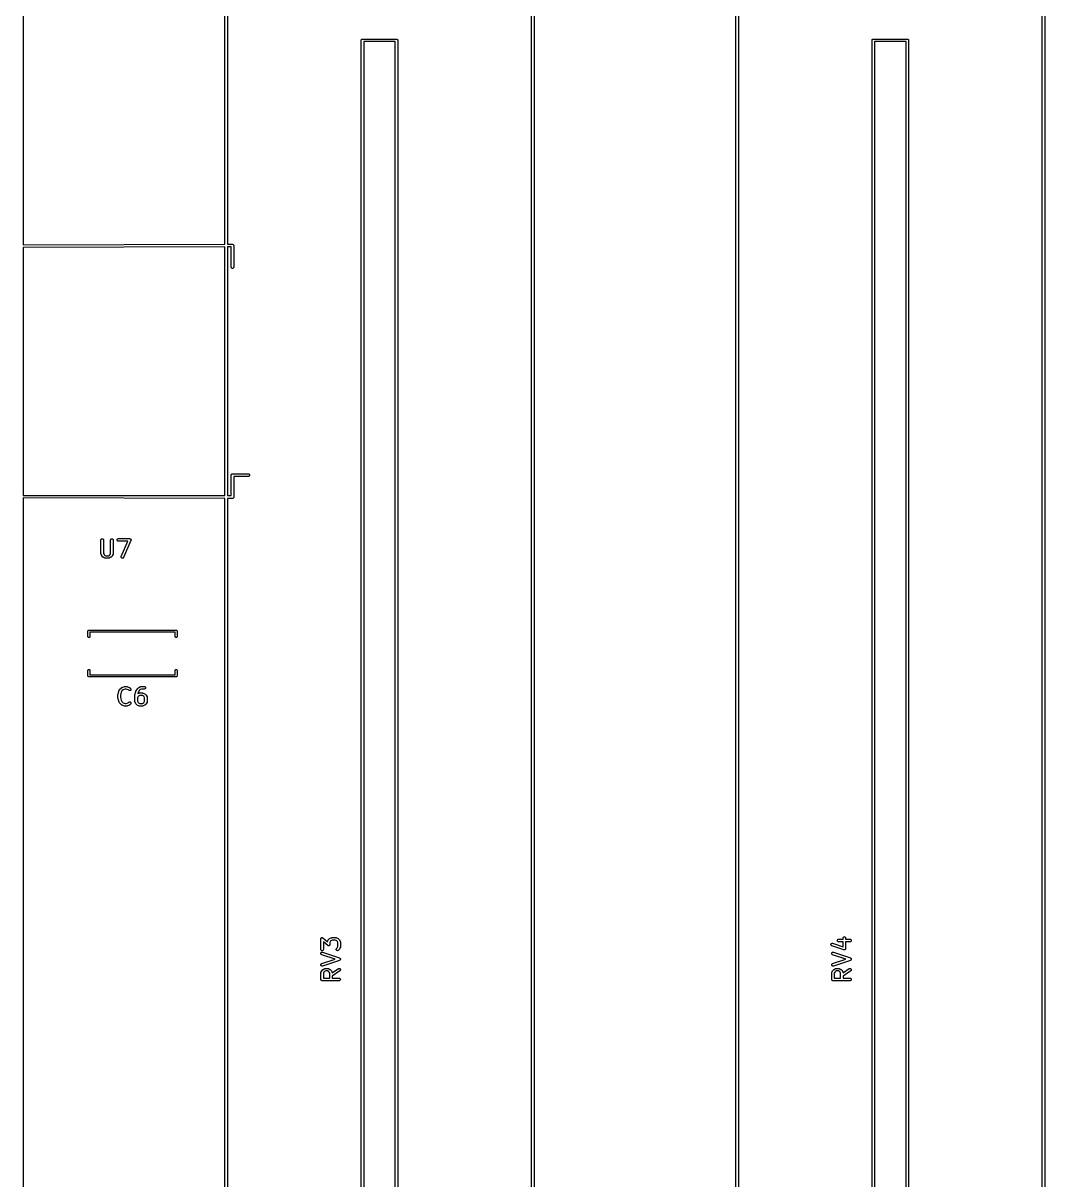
# Model space of a CAD drawing. Extents: x 86 to 333, y -237 to -29.
# Drawn here: x 144.1 to 204.1, y -169.4 to -101.5 of the extents above; entities that cross this region are included whole.
import ezdxf

# ---------------------------------------------------------------- set-up
doc = ezdxf.new("R2010")
doc.units = 0
doc.header["$MEASUREMENT"] = 0
doc.layers.add('BLACK', color=7, linetype='CONTINUOUS')

msp = doc.modelspace()

# ---------------------------------------------------------------- linework, layer by layer
at = {"layer": 'Black'}
for p, q in [((144.075, -82.5), (144.075, -114.509)), ((155.925, -114.466), (155.925, -82.5)), ((156.075, -82.575), (156.075, -114.466)), ((173.925, -156.5), (173.925, -82.575)), ((174.075, -82.5), (174.075, -156.5)), ((185.925, -229), (185.925, -82.5)), ((186.075, -82.575), (186.075, -228.925)), ((203.925, -156.5), (203.925, -82.575)), ((204.075, -82.5), (204.075, -156.5)), ((163.925, -102.5), (163.926, -102.494)), ((163.925, -212.5), (163.925, -102.5)), ((163.926, -102.487), (163.928, -102.481)), ((163.926, -102.494), (163.926, -102.487)), ((163.928, -102.481), (163.93, -102.474)), ((163.93, -102.474), (163.933, -102.469)), ((163.933, -102.469), (163.935, -102.462)), ((163.935, -102.462), (163.939, -102.457)), ((163.939, -102.457), (163.943, -102.452)), ((163.943, -102.452), (163.948, -102.448)), ((163.948, -102.448), (163.952, -102.443)), ((163.952, -102.443), (163.957, -102.439)), ((163.957, -102.439), (163.963, -102.435)), ((163.963, -102.435), (163.969, -102.433)), ((163.969, -102.433), (163.974, -102.43)), ((163.974, -102.43), (163.981, -102.428)), ((163.981, -102.428), (163.987, -102.426)), ((163.987, -102.426), (163.994, -102.426)), ((163.994, -102.426), (164, -102.425)), ((164, -102.425), (166, -102.425)), ((166, -102.425), (166.006, -102.426)), ((166.006, -102.426), (166.013, -102.426)), ((166.013, -102.426), (166.019, -102.428)), ((166.019, -102.428), (166.026, -102.43)), ((166.026, -102.43), (166.031, -102.433)), ((166.031, -102.433), (166.037, -102.435)), ((166.037, -102.435), (166.043, -102.439)), ((166.043, -102.439), (166.048, -102.443)), ((166.048, -102.443), (166.052, -102.448)), ((166.052, -102.448), (166.057, -102.452)), ((166.057, -102.452), (166.061, -102.457)), ((166.061, -102.457), (166.065, -102.462)), ((166.065, -102.462), (166.067, -102.469)), ((166.067, -102.469), (166.07, -102.474)), ((166.07, -102.474), (166.072, -102.481)), ((166.072, -102.481), (166.074, -102.487)), ((166.074, -102.487), (166.074, -102.494)), ((166.074, -102.494), (166.075, -102.5)), ((166.075, -102.5), (166.075, -212.5)), ((193.925, -102.5), (193.926, -102.494)), ((193.925, -212.5), (193.925, -102.5)), ((193.926, -102.487), (193.928, -102.481)), ((193.926, -102.494), (193.926, -102.487)), ((193.928, -102.481), (193.93, -102.474)), ((193.93, -102.474), (193.933, -102.469)), ((193.933, -102.469), (193.935, -102.462)), ((193.935, -102.462), (193.939, -102.457)), ((193.939, -102.457), (193.943, -102.452)), ((193.943, -102.452), (193.948, -102.448)), ((193.948, -102.448), (193.952, -102.443)), ((193.952, -102.443), (193.957, -102.439)), ((193.957, -102.439), (193.962, -102.435)), ((193.962, -102.435), (193.969, -102.433)), ((193.969, -102.433), (193.974, -102.43)), ((193.974, -102.43), (193.981, -102.428)), ((193.981, -102.428), (193.987, -102.426)), ((193.987, -102.426), (193.994, -102.426)), ((193.994, -102.426), (194, -102.425)), ((194, -102.425), (196, -102.425)), ((196, -102.425), (196.006, -102.426)), ((196.006, -102.426), (196.013, -102.426)), ((196.013, -102.426), (196.019, -102.428)), ((196.019, -102.428), (196.026, -102.43)), ((196.026, -102.43), (196.031, -102.433)), ((196.031, -102.433), (196.037, -102.435)), ((196.037, -102.435), (196.043, -102.439)), ((196.043, -102.439), (196.048, -102.443)), ((196.048, -102.443), (196.052, -102.448)), ((196.052, -102.448), (196.057, -102.452)), ((196.057, -102.452), (196.061, -102.457)), ((196.061, -102.457), (196.065, -102.462)), ((196.065, -102.462), (196.067, -102.469)), ((196.067, -102.469), (196.07, -102.474)), ((196.07, -102.474), (196.072, -102.481)), ((196.072, -102.481), (196.074, -102.487)), ((196.074, -102.487), (196.074, -102.494)), ((196.074, -102.494), (196.075, -102.5)), ((196.075, -102.5), (196.075, -212.5)), ((165.925, -102.575), (164.075, -102.575)), ((164.075, -102.575), (164.075, -212.425)), ((165.925, -212.425), (165.925, -102.575)), ((195.925, -102.575), (194.075, -102.575)), ((194.075, -102.575), (194.075, -212.425)), ((195.925, -212.425), (195.925, -102.575)), ((144.075, -114.509), (155.925, -114.466)), ((155.925, -114.616), (144.075, -114.659)), ((144.075, -114.659), (144.075, -129.216)), ((155.925, -129.225), (155.925, -114.616)), ((156.075, -114.466), (156.34, -114.465)), ((156.29, -114.615), (156.075, -114.616)), ((156.075, -114.616), (156.075, -129.225)), ((156.29, -115.815), (156.29, -114.615)), ((156.34, -114.465), (156.365, -114.469)), ((156.365, -114.469), (156.368, -114.471)), ((156.368, -114.471), (156.378, -114.471)), ((156.378, -114.471), (156.403, -114.48)), ((156.403, -114.48), (156.422, -114.497)), ((156.422, -114.497), (156.435, -114.519)), ((156.435, -114.519), (156.44, -114.545)), ((156.44, -114.545), (156.44, -115.815)), ((156.295, -115.841), (156.29, -115.815)), ((156.308, -115.863), (156.295, -115.841)), ((156.327, -115.88), (156.308, -115.863)), ((156.352, -115.889), (156.327, -115.88)), ((156.378, -115.889), (156.352, -115.889)), ((156.403, -115.88), (156.378, -115.889)), ((156.422, -115.863), (156.403, -115.88)), ((156.435, -115.841), (156.422, -115.863)), ((156.44, -115.815), (156.435, -115.841)), ((156.29, -128.025), (156.291, -128.019)), ((156.29, -129.225), (156.29, -128.025)), ((156.291, -128.012), (156.293, -128.006)), ((156.291, -128.019), (156.291, -128.012)), ((156.293, -128.006), (156.295, -127.999)), ((156.295, -127.999), (156.298, -127.994)), ((156.298, -127.994), (156.3, -127.987)), ((156.3, -127.987), (156.304, -127.982)), ((156.304, -127.982), (156.308, -127.977)), ((156.308, -127.977), (156.313, -127.973)), ((156.313, -127.973), (156.317, -127.968)), ((156.317, -127.968), (156.322, -127.964)), ((156.322, -127.964), (156.327, -127.96)), ((156.327, -127.96), (156.334, -127.958)), ((156.334, -127.958), (156.339, -127.955)), ((156.339, -127.955), (156.346, -127.953)), ((156.346, -127.953), (156.352, -127.951)), ((156.352, -127.951), (156.359, -127.951)), ((156.359, -127.951), (156.365, -127.95)), ((156.365, -127.95), (157.3, -127.95)), ((157.3, -128.1), (156.44, -128.1)), ((156.44, -128.1), (156.44, -129.295)), ((157.3, -127.95), (157.326, -127.955)), ((157.326, -128.095), (157.3, -128.1)), ((157.326, -127.955), (157.348, -127.968)), ((157.348, -128.082), (157.326, -128.095)), ((157.348, -127.968), (157.365, -127.987)), ((157.365, -128.062), (157.348, -128.082)), ((157.365, -127.987), (157.374, -128.012)), ((157.374, -128.038), (157.365, -128.062)), ((157.374, -128.012), (157.374, -128.038)), ((144.075, -129.216), (155.925, -129.225)), ((155.925, -129.394), (144.075, -129.369)), ((144.075, -129.369), (144.075, -156.5)), ((155.925, -229), (155.925, -129.394)), ((156.075, -129.225), (156.29, -129.225)), ((156.37, -129.395), (156.075, -129.394)), ((156.075, -129.394), (156.075, -228.925)), ((156.396, -129.391), (156.37, -129.395)), ((156.418, -129.378), (156.396, -129.391)), ((156.435, -129.358), (156.418, -129.378)), ((156.444, -129.333), (156.435, -129.358)), ((156.44, -129.295), (156.44, -129.296)), ((156.44, -129.296), (156.444, -129.307)), ((156.444, -129.307), (156.444, -129.333)), ((148.681, -131.767), (148.705, -131.759)), ((148.705, -131.759), (148.731, -131.759)), ((148.731, -131.759), (148.756, -131.767)), ((149.252, -131.767), (149.276, -131.759)), ((149.276, -131.759), (149.303, -131.759)), ((149.303, -131.759), (149.327, -131.767)), ((149.645, -131.762), (149.67, -131.757)), ((149.67, -131.757), (150.337, -131.757)), ((150.337, -131.757), (150.346, -131.759)), ((150.346, -131.759), (150.354, -131.759)), ((150.354, -131.759), (150.358, -131.761)), ((150.358, -131.761), (150.363, -131.762)), ((148.643, -131.832), (148.648, -131.807)), ((148.643, -132.642), (148.643, -131.832)), ((148.648, -131.807), (148.661, -131.784)), ((148.661, -131.784), (148.681, -131.767)), ((148.756, -131.767), (148.776, -131.784)), ((148.776, -131.784), (148.789, -131.807)), ((148.789, -131.807), (148.793, -131.832)), ((148.793, -131.832), (148.793, -132.624)), ((149.215, -131.832), (149.219, -131.807)), ((149.215, -132.624), (149.215, -131.832)), ((149.219, -131.807), (149.232, -131.784)), ((149.232, -131.784), (149.252, -131.767)), ((149.327, -131.767), (149.347, -131.784)), ((149.347, -131.784), (149.36, -131.807)), ((149.36, -131.807), (149.365, -131.832)), ((149.365, -131.832), (149.365, -132.642)), ((149.597, -131.819), (149.606, -131.795)), ((149.597, -131.845), (149.597, -131.819)), ((149.606, -131.87), (149.597, -131.845)), ((149.606, -131.795), (149.622, -131.775)), ((149.622, -131.89), (149.606, -131.87)), ((149.622, -131.775), (149.645, -131.762)), ((149.645, -131.903), (149.622, -131.89)), ((149.67, -131.907), (149.645, -131.903)), ((150.223, -131.907), (149.67, -131.907)), ((149.84, -132.803), (150.223, -131.907)), ((150.406, -131.862), (149.978, -132.862)), ((150.363, -131.762), (150.37, -131.766)), ((150.37, -131.766), (150.378, -131.77)), ((150.378, -131.77), (150.381, -131.773)), ((150.381, -131.773), (150.385, -131.775)), ((150.385, -131.775), (150.391, -131.782)), ((150.391, -131.782), (150.397, -131.787)), ((150.397, -131.787), (150.399, -131.791)), ((150.399, -131.791), (150.402, -131.795)), ((150.402, -131.795), (150.405, -131.803)), ((150.405, -131.803), (150.409, -131.811)), ((150.408, -131.854), (150.406, -131.862)), ((150.411, -131.845), (150.408, -131.854)), ((150.409, -131.811), (150.409, -131.815)), ((150.409, -131.815), (150.411, -131.819)), ((150.411, -131.819), (150.411, -131.828)), ((150.411, -131.828), (150.412, -131.837)), ((150.412, -131.837), (150.411, -131.841)), ((150.411, -131.841), (150.411, -131.845)), ((148.644, -132.646), (148.643, -132.642)), ((148.644, -132.65), (148.644, -132.646)), ((148.646, -132.659), (148.644, -132.65)), ((148.648, -132.668), (148.646, -132.659)), ((148.65, -132.671), (148.648, -132.668)), ((148.651, -132.675), (148.65, -132.671)), ((148.699, -132.771), (148.651, -132.675)), ((148.706, -132.78), (148.699, -132.771)), ((148.713, -132.79), (148.706, -132.78)), ((148.76, -132.838), (148.713, -132.79)), ((148.77, -132.845), (148.76, -132.838)), ((148.78, -132.852), (148.77, -132.845)), ((148.875, -132.899), (148.78, -132.852)), ((148.793, -132.624), (148.827, -132.693)), ((148.827, -132.693), (148.858, -132.723)), ((148.858, -132.723), (148.926, -132.757)), ((148.879, -132.901), (148.875, -132.899)), ((148.883, -132.903), (148.879, -132.901)), ((148.892, -132.904), (148.883, -132.903)), ((148.9, -132.907), (148.892, -132.904)), ((148.904, -132.907), (148.9, -132.907)), ((148.909, -132.907), (148.904, -132.907)), ((149.099, -132.907), (148.909, -132.907)), ((148.926, -132.757), (149.081, -132.757)), ((149.081, -132.757), (149.15, -132.723)), ((149.103, -132.907), (149.099, -132.907)), ((149.108, -132.907), (149.103, -132.907)), ((149.116, -132.904), (149.108, -132.907)), ((149.125, -132.903), (149.116, -132.904)), ((149.128, -132.901), (149.125, -132.903)), ((149.133, -132.899), (149.128, -132.901)), ((149.228, -132.852), (149.133, -132.899)), ((149.15, -132.723), (149.18, -132.693)), ((149.18, -132.693), (149.215, -132.624)), ((149.237, -132.845), (149.228, -132.852)), ((149.247, -132.838), (149.237, -132.845)), ((149.295, -132.79), (149.247, -132.838)), ((149.302, -132.78), (149.295, -132.79)), ((149.309, -132.771), (149.302, -132.78)), ((149.357, -132.675), (149.309, -132.771)), ((149.358, -132.671), (149.357, -132.675)), ((149.36, -132.668), (149.358, -132.671)), ((149.362, -132.659), (149.36, -132.668)), ((149.364, -132.65), (149.362, -132.659)), ((149.365, -132.642), (149.364, -132.646)), ((149.364, -132.646), (149.364, -132.65)), ((149.834, -132.828), (149.84, -132.803)), ((149.837, -132.854), (149.834, -132.828)), ((149.849, -132.877), (149.837, -132.854)), ((149.868, -132.895), (149.849, -132.877)), ((149.891, -132.905), (149.868, -132.895)), ((149.917, -132.907), (149.891, -132.905)), ((149.942, -132.899), (149.917, -132.907)), ((149.963, -132.884), (149.942, -132.899)), ((149.978, -132.862), (149.963, -132.884)), ((147.88, -137.19), (147.881, -137.185)), ((147.88, -137.504), (147.88, -137.19)), ((147.881, -137.18), (147.883, -137.175)), ((147.881, -137.185), (147.881, -137.18)), ((147.883, -137.175), (147.884, -137.169)), ((147.884, -137.169), (147.886, -137.165)), ((147.886, -137.165), (147.888, -137.16)), ((147.888, -137.16), (147.891, -137.156)), ((147.891, -137.156), (147.894, -137.151)), ((147.894, -137.151), (147.898, -137.148)), ((147.898, -137.148), (147.901, -137.144)), ((147.901, -137.144), (147.906, -137.141)), ((147.906, -137.141), (147.91, -137.138)), ((147.91, -137.138), (147.915, -137.136)), ((147.915, -137.136), (147.919, -137.134)), ((147.919, -137.134), (147.925, -137.133)), ((147.925, -137.133), (147.93, -137.131)), ((147.93, -137.131), (147.935, -137.131)), ((147.935, -137.131), (147.94, -137.13)), ((147.94, -137.13), (153.06, -137.13)), ((153.06, -137.13), (153.065, -137.131)), ((153.065, -137.131), (153.07, -137.131)), ((153.07, -137.131), (153.075, -137.133)), ((153.075, -137.133), (153.081, -137.134)), ((153.081, -137.134), (153.085, -137.136)), ((153.085, -137.136), (153.09, -137.138)), ((153.09, -137.138), (153.094, -137.141)), ((153.094, -137.141), (153.099, -137.144)), ((153.099, -137.144), (153.102, -137.148)), ((153.102, -137.148), (153.106, -137.151)), ((153.106, -137.151), (153.109, -137.156)), ((153.109, -137.156), (153.112, -137.16)), ((153.112, -137.16), (153.114, -137.165)), ((153.114, -137.165), (153.116, -137.169)), ((153.116, -137.169), (153.117, -137.175)), ((153.117, -137.175), (153.119, -137.18)), ((153.119, -137.18), (153.119, -137.185)), ((153.119, -137.185), (153.12, -137.19)), ((153.12, -137.19), (153.12, -137.504)), ((147.884, -137.525), (147.88, -137.504)), ((147.894, -137.543), (147.884, -137.525)), ((147.91, -137.556), (147.894, -137.543)), ((147.93, -137.563), (147.91, -137.556)), ((147.95, -137.563), (147.93, -137.563)), ((147.97, -137.556), (147.95, -137.563)), ((147.986, -137.543), (147.97, -137.556)), ((147.996, -137.525), (147.986, -137.543)), ((148, -137.504), (147.996, -137.525)), ((153, -137.25), (148, -137.25)), ((148, -137.25), (148, -137.504)), ((153, -137.504), (153, -137.25)), ((153.004, -137.525), (153, -137.504)), ((153.014, -137.543), (153.004, -137.525)), ((153.03, -137.556), (153.014, -137.543)), ((153.05, -137.563), (153.03, -137.556)), ((153.07, -137.563), (153.05, -137.563)), ((153.09, -137.556), (153.07, -137.563)), ((153.106, -137.543), (153.09, -137.556)), ((153.116, -137.525), (153.106, -137.543)), ((153.12, -137.504), (153.116, -137.525)), ((147.88, -139.496), (147.884, -139.475)), ((147.88, -139.81), (147.88, -139.496)), ((147.881, -139.815), (147.88, -139.81)), ((147.881, -139.82), (147.881, -139.815)), ((147.883, -139.825), (147.881, -139.82)), ((147.884, -139.831), (147.883, -139.825)), ((147.884, -139.475), (147.894, -139.457)), ((147.886, -139.835), (147.884, -139.831)), ((147.888, -139.84), (147.886, -139.835)), ((147.891, -139.844), (147.888, -139.84)), ((147.894, -139.849), (147.891, -139.844)), ((147.894, -139.457), (147.91, -139.444)), ((147.898, -139.852), (147.894, -139.849)), ((147.901, -139.856), (147.898, -139.852)), ((147.906, -139.859), (147.901, -139.856)), ((147.91, -139.862), (147.906, -139.859)), ((147.91, -139.444), (147.93, -139.437)), ((147.915, -139.864), (147.91, -139.862)), ((147.919, -139.866), (147.915, -139.864)), ((147.925, -139.867), (147.919, -139.866)), ((147.93, -139.869), (147.925, -139.867)), ((147.93, -139.437), (147.95, -139.437)), ((147.935, -139.869), (147.93, -139.869)), ((147.94, -139.87), (147.935, -139.869)), ((153.06, -139.87), (147.94, -139.87)), ((147.95, -139.437), (147.97, -139.444)), ((147.97, -139.444), (147.986, -139.457)), ((147.986, -139.457), (147.996, -139.475)), ((147.996, -139.475), (148, -139.496)), ((148, -139.496), (148, -139.75)), ((148, -139.75), (153, -139.75)), ((153, -139.496), (153.004, -139.475)), ((153, -139.75), (153, -139.496)), ((153.004, -139.475), (153.014, -139.457)), ((153.014, -139.457), (153.03, -139.444)), ((153.03, -139.444), (153.05, -139.437)), ((153.05, -139.437), (153.07, -139.437)), ((153.065, -139.869), (153.06, -139.87)), ((153.07, -139.869), (153.065, -139.869)), ((153.07, -139.437), (153.09, -139.444)), ((153.075, -139.867), (153.07, -139.869)), ((153.081, -139.866), (153.075, -139.867)), ((153.085, -139.864), (153.081, -139.866)), ((153.09, -139.862), (153.085, -139.864)), ((153.09, -139.444), (153.106, -139.457)), ((153.094, -139.859), (153.09, -139.862)), ((153.099, -139.856), (153.094, -139.859)), ((153.102, -139.852), (153.099, -139.856)), ((153.106, -139.849), (153.102, -139.852)), ((153.106, -139.457), (153.116, -139.475)), ((153.109, -139.844), (153.106, -139.849)), ((153.112, -139.84), (153.109, -139.844)), ((153.114, -139.835), (153.112, -139.84)), ((153.116, -139.831), (153.114, -139.835)), ((153.116, -139.475), (153.12, -139.496)), ((153.117, -139.825), (153.116, -139.831)), ((153.119, -139.82), (153.117, -139.825)), ((153.12, -139.81), (153.119, -139.815)), ((153.119, -139.815), (153.119, -139.82)), ((153.12, -139.496), (153.12, -139.81)), ((149.756, -140.602), (149.852, -140.507)), ((149.852, -140.507), (149.855, -140.504)), ((149.855, -140.504), (149.858, -140.501)), ((149.858, -140.501), (149.866, -140.497)), ((149.866, -140.497), (149.873, -140.492)), ((149.873, -140.492), (149.877, -140.491)), ((149.877, -140.491), (149.881, -140.489)), ((149.881, -140.489), (150.024, -140.441)), ((150.06, -140.587), (149.945, -140.626)), ((150.024, -140.441), (150.036, -140.439)), ((150.036, -140.439), (150.048, -140.437)), ((150.048, -140.437), (150.143, -140.437)), ((150.131, -140.587), (150.06, -140.587)), ((150.245, -140.626), (150.131, -140.587)), ((150.143, -140.437), (150.155, -140.439)), ((150.155, -140.439), (150.167, -140.441)), ((150.167, -140.441), (150.309, -140.489)), ((150.309, -140.489), (150.313, -140.491)), ((150.313, -140.491), (150.317, -140.492)), ((150.317, -140.492), (150.325, -140.497)), ((150.325, -140.497), (150.332, -140.501)), ((150.332, -140.501), (150.335, -140.504)), ((150.335, -140.504), (150.339, -140.507)), ((150.339, -140.507), (150.386, -140.555)), ((150.386, -140.555), (150.401, -140.576)), ((150.401, -140.576), (150.408, -140.601)), ((150.7, -140.709), (150.795, -140.566)), ((150.795, -140.566), (150.8, -140.561)), ((150.8, -140.561), (150.804, -140.555)), ((150.804, -140.555), (150.852, -140.507)), ((150.852, -140.507), (150.862, -140.5)), ((150.862, -140.5), (150.871, -140.493)), ((150.871, -140.493), (150.966, -140.445)), ((151.018, -140.587), (150.949, -140.622)), ((150.966, -140.445), (150.971, -140.444)), ((150.971, -140.444), (150.974, -140.442)), ((150.974, -140.442), (150.983, -140.44)), ((150.983, -140.44), (150.991, -140.438)), ((150.991, -140.438), (150.996, -140.438)), ((150.996, -140.438), (151, -140.437)), ((151, -140.437), (151.19, -140.437)), ((151.19, -140.587), (151.018, -140.587)), ((151.19, -140.437), (151.216, -140.442)), ((151.216, -140.583), (151.19, -140.587)), ((151.216, -140.442), (151.239, -140.455)), ((151.239, -140.57), (151.216, -140.583)), ((151.239, -140.455), (151.255, -140.475)), ((151.255, -140.55), (151.239, -140.57)), ((151.255, -140.475), (151.264, -140.499)), ((151.264, -140.525), (151.255, -140.55)), ((151.264, -140.499), (151.264, -140.525)), ((149.639, -140.941), (149.641, -140.932)), ((149.639, -141.084), (149.639, -140.941)), ((149.641, -141.093), (149.639, -141.084)), ((149.641, -140.932), (149.642, -140.923)), ((149.642, -141.102), (149.641, -141.093)), ((149.642, -140.923), (149.689, -140.732)), ((149.689, -141.292), (149.642, -141.102)), ((149.689, -140.732), (149.692, -140.725)), ((149.692, -140.725), (149.695, -140.717)), ((149.695, -140.717), (149.742, -140.622)), ((149.742, -140.622), (149.75, -140.612)), ((149.75, -140.612), (149.756, -140.602)), ((149.833, -140.777), (149.789, -140.95)), ((149.789, -140.95), (149.789, -141.075)), ((149.789, -141.075), (149.833, -141.248)), ((149.871, -140.7), (149.833, -140.777)), ((149.833, -141.248), (149.871, -141.325)), ((149.945, -140.626), (149.871, -140.7)), ((150.28, -140.661), (150.245, -140.626)), ((150.302, -140.676), (150.28, -140.661)), ((150.327, -140.682), (150.302, -140.676)), ((150.353, -140.68), (150.327, -140.682)), ((150.376, -140.669), (150.353, -140.68)), ((150.395, -140.651), (150.376, -140.669)), ((150.406, -140.627), (150.395, -140.651)), ((150.408, -140.601), (150.406, -140.627)), ((150.639, -140.941), (150.641, -140.932)), ((150.639, -141.322), (150.639, -140.941)), ((150.641, -140.932), (150.642, -140.923)), ((150.642, -140.923), (150.689, -140.732)), ((150.689, -140.732), (150.694, -140.721)), ((150.694, -140.721), (150.7, -140.709)), ((150.824, -141.033), (150.789, -141.102)), ((150.789, -141.102), (150.789, -141.304)), ((150.832, -140.781), (150.813, -140.855)), ((150.813, -140.855), (150.871, -140.826)), ((150.854, -141.003), (150.824, -141.033)), ((150.915, -140.655), (150.832, -140.781)), ((150.922, -140.968), (150.854, -141.003)), ((150.871, -140.826), (150.875, -140.825)), ((150.875, -140.825), (150.879, -140.823)), ((150.879, -140.823), (150.888, -140.821)), ((150.888, -140.821), (150.896, -140.819)), ((150.896, -140.819), (150.901, -140.819)), ((150.901, -140.819), (150.905, -140.818)), ((150.905, -140.818), (151.095, -140.818)), ((150.949, -140.622), (150.915, -140.655)), ((151.078, -140.968), (150.922, -140.968)), ((151.146, -141.003), (151.078, -140.968)), ((151.095, -140.818), (151.099, -140.819)), ((151.099, -140.819), (151.104, -140.819)), ((151.104, -140.819), (151.112, -140.821)), ((151.112, -140.821), (151.121, -140.823)), ((151.121, -140.823), (151.125, -140.825)), ((151.125, -140.825), (151.129, -140.826)), ((151.129, -140.826), (151.224, -140.874)), ((151.176, -141.033), (151.146, -141.003)), ((151.211, -141.102), (151.176, -141.033)), ((151.211, -141.304), (151.211, -141.102)), ((151.224, -140.874), (151.234, -140.881)), ((151.234, -140.881), (151.244, -140.888)), ((151.244, -140.888), (151.291, -140.936)), ((151.291, -140.936), (151.298, -140.945)), ((151.298, -140.945), (151.305, -140.955)), ((151.305, -140.955), (151.353, -141.05)), ((151.353, -141.05), (151.354, -141.054)), ((151.354, -141.054), (151.356, -141.058)), ((151.356, -141.058), (151.358, -141.067)), ((151.358, -141.067), (151.36, -141.075)), ((151.36, -141.075), (151.36, -141.08)), ((151.36, -141.08), (151.361, -141.084)), ((151.361, -141.084), (151.361, -141.322)), ((149.692, -141.3), (149.689, -141.292)), ((149.695, -141.308), (149.692, -141.3)), ((149.742, -141.403), (149.695, -141.308)), ((149.75, -141.413), (149.742, -141.403)), ((149.756, -141.423), (149.75, -141.413)), ((149.852, -141.518), (149.756, -141.423)), ((149.855, -141.52), (149.852, -141.518)), ((149.858, -141.524), (149.855, -141.52)), ((149.866, -141.528), (149.858, -141.524)), ((149.873, -141.533), (149.866, -141.528)), ((149.871, -141.325), (149.945, -141.399)), ((149.877, -141.534), (149.873, -141.533)), ((149.881, -141.536), (149.877, -141.534)), ((150.024, -141.584), (149.881, -141.536)), ((149.945, -141.399), (150.06, -141.437)), ((150.036, -141.585), (150.024, -141.584)), ((150.048, -141.587), (150.036, -141.585)), ((150.143, -141.587), (150.048, -141.587)), ((150.06, -141.437), (150.131, -141.437)), ((150.131, -141.437), (150.245, -141.399)), ((150.155, -141.585), (150.143, -141.587)), ((150.167, -141.584), (150.155, -141.585)), ((150.309, -141.536), (150.167, -141.584)), ((150.245, -141.399), (150.28, -141.364)), ((150.28, -141.364), (150.302, -141.349)), ((150.302, -141.349), (150.327, -141.342)), ((150.313, -141.534), (150.309, -141.536)), ((150.317, -141.533), (150.313, -141.534)), ((150.325, -141.528), (150.317, -141.533)), ((150.332, -141.524), (150.325, -141.528)), ((150.327, -141.342), (150.353, -141.345)), ((150.335, -141.52), (150.332, -141.524)), ((150.339, -141.518), (150.335, -141.52)), ((150.386, -141.47), (150.339, -141.518)), ((150.353, -141.345), (150.376, -141.356)), ((150.376, -141.356), (150.395, -141.374)), ((150.401, -141.449), (150.386, -141.47)), ((150.395, -141.374), (150.406, -141.398)), ((150.408, -141.424), (150.401, -141.449)), ((150.406, -141.398), (150.408, -141.424)), ((150.64, -141.326), (150.639, -141.322)), ((150.64, -141.33), (150.64, -141.326)), ((150.642, -141.339), (150.64, -141.33)), ((150.644, -141.348), (150.642, -141.339)), ((150.646, -141.351), (150.644, -141.348)), ((150.647, -141.355), (150.646, -141.351)), ((150.695, -141.451), (150.647, -141.355)), ((150.702, -141.46), (150.695, -141.451)), ((150.709, -141.47), (150.702, -141.46)), ((150.756, -141.518), (150.709, -141.47)), ((150.766, -141.525), (150.756, -141.518)), ((150.776, -141.532), (150.766, -141.525)), ((150.871, -141.579), (150.776, -141.532)), ((150.789, -141.304), (150.824, -141.373)), ((150.824, -141.373), (150.854, -141.403)), ((150.854, -141.403), (150.922, -141.437)), ((150.875, -141.581), (150.871, -141.579)), ((150.879, -141.583), (150.875, -141.581)), ((150.888, -141.584), (150.879, -141.583)), ((150.896, -141.587), (150.888, -141.584)), ((150.901, -141.587), (150.896, -141.587)), ((150.905, -141.587), (150.901, -141.587)), ((151.095, -141.587), (150.905, -141.587)), ((150.922, -141.437), (151.078, -141.437)), ((151.078, -141.437), (151.146, -141.403)), ((151.099, -141.587), (151.095, -141.587)), ((151.104, -141.587), (151.099, -141.587)), ((151.112, -141.584), (151.104, -141.587)), ((151.121, -141.583), (151.112, -141.584)), ((151.125, -141.581), (151.121, -141.583)), ((151.129, -141.579), (151.125, -141.581)), ((151.224, -141.532), (151.129, -141.579)), ((151.146, -141.403), (151.176, -141.373)), ((151.176, -141.373), (151.211, -141.304)), ((151.234, -141.525), (151.224, -141.532)), ((151.244, -141.518), (151.234, -141.525)), ((151.291, -141.47), (151.244, -141.518)), ((151.298, -141.46), (151.291, -141.47)), ((151.305, -141.451), (151.298, -141.46)), ((151.353, -141.355), (151.305, -141.451)), ((151.354, -141.351), (151.353, -141.355)), ((151.356, -141.348), (151.354, -141.351)), ((151.358, -141.339), (151.356, -141.348)), ((151.36, -141.33), (151.358, -141.339)), ((151.361, -141.322), (151.36, -141.326)), ((151.36, -141.326), (151.36, -141.33)), ((161.557, -155.256), (161.559, -155.248)), ((161.557, -155.875), (161.557, -155.256)), ((161.559, -155.241), (161.561, -155.236)), ((161.559, -155.248), (161.559, -155.241)), ((161.561, -155.236), (161.562, -155.23)), ((161.562, -155.23), (161.566, -155.224)), ((161.566, -155.224), (161.568, -155.217)), ((161.568, -155.217), (161.572, -155.213)), ((161.572, -155.213), (161.575, -155.208)), ((161.575, -155.208), (161.581, -155.203)), ((161.581, -155.203), (161.585, -155.197)), ((161.585, -155.197), (161.59, -155.194)), ((161.59, -155.194), (161.595, -155.191)), ((161.595, -155.191), (161.602, -155.188)), ((161.602, -155.188), (161.608, -155.185)), ((161.608, -155.185), (161.614, -155.184)), ((161.614, -155.184), (161.619, -155.182)), ((161.619, -155.182), (161.627, -155.182)), ((161.627, -155.182), (161.634, -155.181)), ((161.634, -155.181), (161.64, -155.182)), ((161.64, -155.182), (161.645, -155.182)), ((161.645, -155.182), (161.652, -155.184)), ((161.652, -155.184), (161.659, -155.186)), ((161.659, -155.186), (161.664, -155.189)), ((161.664, -155.189), (161.67, -155.191)), ((161.67, -155.191), (161.675, -155.195)), ((161.675, -155.195), (161.682, -155.199)), ((161.682, -155.199), (161.942, -155.427)), ((161.964, -155.645), (161.707, -155.421)), ((161.707, -155.421), (161.707, -155.875)), ((161.942, -155.427), (161.943, -155.421)), ((161.943, -155.421), (161.945, -155.417)), ((161.945, -155.417), (161.946, -155.413)), ((161.946, -155.413), (161.994, -155.317)), ((161.994, -155.317), (162.001, -155.308)), ((162.001, -155.308), (162.008, -155.298)), ((162.008, -155.298), (162.056, -155.25)), ((162.056, -155.25), (162.065, -155.243)), ((162.065, -155.243), (162.075, -155.236)), ((162.075, -155.236), (162.17, -155.189)), ((162.123, -155.395), (162.088, -155.464)), ((162.088, -155.464), (162.088, -155.589)), ((162.153, -155.365), (162.123, -155.395)), ((162.222, -155.331), (162.153, -155.365)), ((162.17, -155.189), (162.174, -155.187)), ((162.174, -155.187), (162.178, -155.185)), ((162.178, -155.185), (162.187, -155.184)), ((162.187, -155.184), (162.195, -155.181)), ((162.195, -155.181), (162.2, -155.181)), ((162.2, -155.181), (162.204, -155.181)), ((162.204, -155.181), (162.442, -155.181)), ((162.424, -155.331), (162.222, -155.331)), ((162.493, -155.365), (162.424, -155.331)), ((162.442, -155.181), (162.446, -155.181)), ((162.446, -155.181), (162.45, -155.181)), ((162.45, -155.181), (162.459, -155.184)), ((162.459, -155.184), (162.468, -155.185)), ((162.468, -155.185), (162.471, -155.187)), ((162.471, -155.187), (162.475, -155.189)), ((162.475, -155.189), (162.571, -155.236)), ((162.523, -155.395), (162.493, -155.365)), ((162.557, -155.464), (162.523, -155.395)), ((162.557, -155.714), (162.557, -155.464)), ((162.571, -155.236), (162.58, -155.243)), ((162.58, -155.243), (162.59, -155.25)), ((162.59, -155.25), (162.638, -155.298)), ((162.638, -155.298), (162.645, -155.308)), ((162.645, -155.308), (162.652, -155.317)), ((162.652, -155.317), (162.699, -155.413)), ((162.699, -155.413), (162.701, -155.417)), ((162.701, -155.417), (162.703, -155.421)), ((162.703, -155.421), (162.704, -155.429)), ((162.704, -155.429), (162.707, -155.438)), ((162.707, -155.438), (162.707, -155.442)), ((162.707, -155.442), (162.707, -155.446)), ((162.707, -155.446), (162.707, -155.732)), ((191.519, -155.553), (191.535, -155.533)), ((191.535, -155.533), (191.557, -155.519)), ((191.557, -155.519), (191.583, -155.514)), ((191.583, -155.514), (191.608, -155.518)), ((191.608, -155.518), (192.224, -155.723)), ((191.892, -155.338), (191.901, -155.313)), ((191.892, -155.364), (191.892, -155.338)), ((191.901, -155.388), (191.892, -155.364)), ((191.901, -155.313), (191.918, -155.293)), ((191.918, -155.408), (191.901, -155.388)), ((191.918, -155.293), (191.94, -155.28)), ((191.94, -155.421), (191.918, -155.408)), ((191.94, -155.28), (191.966, -155.276)), ((191.966, -155.426), (191.94, -155.421)), ((191.966, -155.276), (192.224, -155.276)), ((192.224, -155.426), (191.966, -155.426)), ((192.224, -155.208), (192.229, -155.182)), ((192.224, -155.276), (192.224, -155.208)), ((192.224, -155.723), (192.224, -155.426)), ((192.229, -155.182), (192.242, -155.16)), ((192.242, -155.16), (192.262, -155.143)), ((192.262, -155.143), (192.286, -155.134)), ((192.286, -155.134), (192.312, -155.134)), ((192.312, -155.134), (192.337, -155.143)), ((192.337, -155.143), (192.357, -155.16)), ((192.357, -155.16), (192.37, -155.182)), ((192.37, -155.182), (192.374, -155.208)), ((192.374, -155.208), (192.374, -155.276)), ((192.374, -155.276), (192.632, -155.276)), ((192.632, -155.426), (192.374, -155.426)), ((192.374, -155.426), (192.374, -155.827)), ((192.632, -155.276), (192.658, -155.28)), ((192.658, -155.421), (192.632, -155.426)), ((192.658, -155.28), (192.681, -155.293)), ((192.681, -155.408), (192.658, -155.421)), ((192.681, -155.293), (192.697, -155.313)), ((192.697, -155.388), (192.681, -155.408)), ((192.697, -155.313), (192.706, -155.338)), ((192.706, -155.364), (192.697, -155.388)), ((192.706, -155.338), (192.706, -155.364)), ((161.562, -155.9), (161.557, -155.875)), ((161.558, -156.102), (161.566, -156.077)), ((161.559, -156.128), (161.558, -156.102)), ((161.568, -156.152), (161.559, -156.128)), ((161.575, -155.923), (161.562, -155.9)), ((161.566, -156.077), (161.583, -156.057)), ((161.586, -156.172), (161.568, -156.152)), ((161.595, -155.94), (161.575, -155.923)), ((161.583, -156.057), (161.605, -156.043)), ((161.609, -156.184), (161.586, -156.172)), ((161.619, -155.949), (161.595, -155.94)), ((161.605, -156.043), (161.63, -156.038)), ((162.395, -156.446), (161.609, -156.184)), ((161.645, -155.949), (161.619, -155.949)), ((161.63, -156.038), (161.656, -156.042)), ((161.67, -155.94), (161.645, -155.949)), ((161.656, -156.042), (162.656, -156.375)), ((161.69, -155.923), (161.67, -155.94)), ((161.703, -155.9), (161.69, -155.923)), ((161.707, -155.875), (161.703, -155.9)), ((161.97, -155.649), (161.964, -155.645)), ((161.976, -155.654), (161.97, -155.649)), ((161.981, -155.656), (161.976, -155.654)), ((161.986, -155.659), (161.981, -155.656)), ((161.993, -155.66), (161.986, -155.659)), ((162, -155.663), (161.993, -155.66)), ((162.006, -155.663), (162, -155.663)), ((162.012, -155.664), (162.006, -155.663)), ((162.019, -155.663), (162.012, -155.664)), ((162.026, -155.663), (162.019, -155.663)), ((162.032, -155.661), (162.026, -155.663)), ((162.038, -155.66), (162.032, -155.661)), ((162.044, -155.657), (162.038, -155.66)), ((162.051, -155.654), (162.044, -155.657)), ((162.055, -155.65), (162.051, -155.654)), ((162.06, -155.647), (162.055, -155.65)), ((162.065, -155.642), (162.06, -155.647)), ((162.071, -155.637), (162.065, -155.642)), ((162.074, -155.632), (162.071, -155.637)), ((162.077, -155.628), (162.074, -155.632)), ((162.08, -155.621), (162.077, -155.628)), ((162.084, -155.615), (162.08, -155.621)), ((162.085, -155.609), (162.084, -155.615)), ((162.087, -155.604), (162.085, -155.609)), ((162.088, -155.589), (162.087, -155.596)), ((162.087, -155.596), (162.087, -155.604)), ((162.462, -155.868), (162.469, -155.843)), ((162.465, -155.894), (162.462, -155.868)), ((162.476, -155.918), (162.465, -155.894)), ((162.469, -155.843), (162.484, -155.822)), ((162.494, -155.936), (162.476, -155.918)), ((162.484, -155.822), (162.523, -155.783)), ((162.518, -155.947), (162.494, -155.936)), ((162.544, -155.949), (162.518, -155.947)), ((162.523, -155.783), (162.557, -155.714)), ((162.569, -155.943), (162.544, -155.949)), ((162.59, -155.928), (162.569, -155.943)), ((162.638, -155.88), (162.59, -155.928)), ((162.645, -155.87), (162.638, -155.88)), ((162.652, -155.861), (162.645, -155.87)), ((162.699, -155.765), (162.652, -155.861)), ((162.701, -155.761), (162.699, -155.765)), ((162.703, -155.758), (162.701, -155.761)), ((162.704, -155.749), (162.703, -155.758)), ((162.707, -155.74), (162.704, -155.749)), ((162.707, -155.732), (162.707, -155.736)), ((162.707, -155.736), (162.707, -155.74)), ((191.511, -155.578), (191.519, -155.553)), ((191.511, -155.604), (191.511, -155.578)), ((191.521, -155.628), (191.511, -155.604)), ((191.538, -155.648), (191.521, -155.628)), ((191.561, -155.66), (191.538, -155.648)), ((191.558, -156.102), (191.566, -156.077)), ((191.559, -156.128), (191.558, -156.102)), ((191.568, -156.152), (191.559, -156.128)), ((192.275, -155.898), (191.561, -155.66)), ((191.566, -156.077), (191.583, -156.057)), ((191.586, -156.172), (191.568, -156.152)), ((191.583, -156.057), (191.605, -156.043)), ((191.609, -156.184), (191.586, -156.172)), ((191.605, -156.043), (191.63, -156.038)), ((192.395, -156.446), (191.609, -156.184)), ((191.63, -156.038), (191.656, -156.042)), ((191.656, -156.042), (192.656, -156.375)), ((192.281, -155.899), (192.275, -155.898)), ((192.286, -155.901), (192.281, -155.899)), ((192.294, -155.901), (192.286, -155.901)), ((192.301, -155.902), (192.294, -155.901)), ((192.307, -155.901), (192.301, -155.902)), ((192.312, -155.901), (192.307, -155.901)), ((192.319, -155.898), (192.312, -155.901)), ((192.327, -155.897), (192.319, -155.898)), ((192.331, -155.894), (192.327, -155.897)), ((192.337, -155.892), (192.331, -155.894)), ((192.342, -155.887), (192.337, -155.892)), ((192.349, -155.883), (192.342, -155.887)), ((192.352, -155.879), (192.349, -155.883)), ((192.357, -155.875), (192.352, -155.879)), ((192.36, -155.869), (192.357, -155.875)), ((192.365, -155.863), (192.36, -155.869)), ((192.367, -155.858), (192.365, -155.863)), ((192.37, -155.853), (192.367, -155.858)), ((192.371, -155.845), (192.37, -155.853)), ((192.373, -155.838), (192.371, -155.845)), ((192.374, -155.827), (192.373, -155.833)), ((192.373, -155.833), (192.373, -155.838)), ((144.075, -156.5), (144.075, -229)), ((161.558, -156.791), (161.559, -156.764)), ((161.566, -156.815), (161.558, -156.791)), ((161.559, -156.764), (161.568, -156.74)), ((161.583, -156.836), (161.566, -156.815)), ((161.568, -156.74), (161.586, -156.721)), ((161.605, -156.849), (161.583, -156.836)), ((161.586, -156.721), (161.609, -156.708)), ((161.63, -156.854), (161.605, -156.849)), ((161.609, -156.708), (162.395, -156.446)), ((161.656, -156.851), (161.63, -156.854)), ((162.656, -156.517), (161.656, -156.851)), ((162.656, -156.375), (162.658, -156.376)), ((162.658, -156.516), (162.656, -156.517)), ((162.658, -156.376), (162.66, -156.376)), ((162.66, -156.516), (162.658, -156.516)), ((162.66, -156.376), (162.669, -156.382)), ((162.669, -156.51), (162.66, -156.516)), ((162.669, -156.382), (162.679, -156.387)), ((162.679, -156.505), (162.669, -156.51)), ((162.679, -156.387), (162.68, -156.389)), ((162.68, -156.503), (162.679, -156.505)), ((162.68, -156.389), (162.682, -156.39)), ((162.682, -156.502), (162.68, -156.503)), ((162.682, -156.39), (162.689, -156.399)), ((162.689, -156.494), (162.682, -156.502)), ((162.689, -156.399), (162.696, -156.407)), ((162.696, -156.485), (162.689, -156.494)), ((162.696, -156.407), (162.697, -156.409)), ((162.697, -156.484), (162.696, -156.485)), ((162.697, -156.409), (162.698, -156.41)), ((162.698, -156.482), (162.697, -156.484)), ((162.698, -156.41), (162.702, -156.421)), ((162.702, -156.471), (162.698, -156.482)), ((162.702, -156.421), (162.706, -156.431)), ((162.706, -156.461), (162.702, -156.471)), ((162.706, -156.431), (162.706, -156.433)), ((162.706, -156.433), (162.707, -156.435)), ((162.707, -156.435), (162.706, -156.446)), ((162.706, -156.446), (162.707, -156.457)), ((162.707, -156.457), (162.706, -156.459)), ((162.706, -156.459), (162.706, -156.461)), ((173.925, -228.925), (173.925, -156.5)), ((174.075, -156.5), (174.075, -229)), ((191.558, -156.791), (191.559, -156.764)), ((191.566, -156.815), (191.558, -156.791)), ((191.559, -156.764), (191.568, -156.74)), ((191.583, -156.836), (191.566, -156.815)), ((191.568, -156.74), (191.586, -156.721)), ((191.605, -156.849), (191.583, -156.836)), ((191.586, -156.721), (191.609, -156.708)), ((191.63, -156.854), (191.605, -156.849)), ((191.609, -156.708), (192.395, -156.446)), ((191.656, -156.851), (191.63, -156.854)), ((192.656, -156.517), (191.656, -156.851)), ((192.656, -156.375), (192.658, -156.376)), ((192.658, -156.516), (192.656, -156.517)), ((192.658, -156.376), (192.66, -156.376)), ((192.66, -156.516), (192.658, -156.516)), ((192.66, -156.376), (192.669, -156.382)), ((192.669, -156.51), (192.66, -156.516)), ((192.669, -156.382), (192.679, -156.387)), ((192.679, -156.505), (192.669, -156.51)), ((192.679, -156.387), (192.68, -156.389)), ((192.68, -156.503), (192.679, -156.505)), ((192.68, -156.389), (192.682, -156.39)), ((192.682, -156.502), (192.68, -156.503)), ((192.682, -156.39), (192.689, -156.399)), ((192.689, -156.494), (192.682, -156.502)), ((192.689, -156.399), (192.696, -156.407)), ((192.696, -156.485), (192.689, -156.494)), ((192.696, -156.407), (192.697, -156.409)), ((192.697, -156.484), (192.696, -156.485)), ((192.697, -156.409), (192.698, -156.41)), ((192.698, -156.482), (192.697, -156.484)), ((192.698, -156.41), (192.702, -156.421)), ((192.702, -156.471), (192.698, -156.482)), ((192.702, -156.421), (192.706, -156.431)), ((192.706, -156.461), (192.702, -156.471)), ((192.706, -156.431), (192.706, -156.433)), ((192.706, -156.433), (192.707, -156.435)), ((192.707, -156.435), (192.706, -156.446)), ((192.706, -156.446), (192.707, -156.457)), ((192.707, -156.457), (192.706, -156.459)), ((192.706, -156.459), (192.706, -156.461)), ((203.925, -228.925), (203.925, -156.5)), ((204.075, -156.5), (204.075, -229)), ((161.557, -157.256), (161.558, -157.251)), ((161.557, -157.637), (161.557, -157.256)), ((161.558, -157.247), (161.56, -157.239)), ((161.558, -157.251), (161.558, -157.247)), ((161.56, -157.239), (161.562, -157.23)), ((161.562, -157.23), (161.564, -157.226)), ((161.564, -157.226), (161.565, -157.222)), ((161.565, -157.222), (161.613, -157.127)), ((161.613, -157.127), (161.62, -157.117)), ((161.62, -157.117), (161.627, -157.107)), ((161.627, -157.107), (161.675, -157.06)), ((161.675, -157.06), (161.684, -157.053)), ((161.684, -157.053), (161.694, -157.046)), ((161.694, -157.046), (161.789, -156.998)), ((161.742, -157.205), (161.707, -157.273)), ((161.707, -157.273), (161.707, -157.562)), ((161.707, -157.562), (162.081, -157.562)), ((161.772, -157.174), (161.742, -157.205)), ((161.841, -157.14), (161.772, -157.174)), ((161.789, -156.998), (161.793, -156.997)), ((161.793, -156.997), (161.797, -156.995)), ((161.797, -156.995), (161.806, -156.993)), ((161.806, -156.993), (161.814, -156.991)), ((161.814, -156.991), (161.819, -156.991)), ((161.819, -156.991), (161.823, -156.99)), ((161.823, -156.99), (161.966, -156.99)), ((161.948, -157.14), (161.841, -157.14)), ((162.017, -157.174), (161.948, -157.14)), ((161.966, -156.99), (161.97, -156.991)), ((161.97, -156.991), (161.974, -156.991)), ((161.974, -156.991), (161.983, -156.993)), ((161.983, -156.993), (161.991, -156.995)), ((161.991, -156.995), (161.995, -156.997)), ((161.995, -156.997), (161.999, -156.998)), ((161.999, -156.998), (162.094, -157.046)), ((162.047, -157.205), (162.017, -157.174)), ((162.081, -157.273), (162.047, -157.205)), ((162.081, -157.562), (162.081, -157.273)), ((162.094, -157.046), (162.104, -157.053)), ((162.104, -157.053), (162.114, -157.06)), ((162.114, -157.06), (162.162, -157.107)), ((162.162, -157.107), (162.168, -157.117)), ((162.168, -157.117), (162.176, -157.127)), ((162.176, -157.127), (162.223, -157.222)), ((162.223, -157.222), (162.225, -157.226)), ((162.225, -157.226), (162.227, -157.23)), ((162.227, -157.23), (162.228, -157.239)), ((162.228, -157.239), (162.231, -157.247)), ((162.231, -157.247), (162.23, -157.251)), ((162.23, -157.251), (162.231, -157.255)), ((162.231, -157.255), (162.589, -157.004)), ((162.675, -157.127), (162.231, -157.438)), ((162.231, -157.438), (162.231, -157.562)), ((162.231, -157.562), (162.632, -157.562)), ((162.589, -157.004), (162.613, -156.993)), ((162.613, -156.993), (162.639, -156.991)), ((162.632, -157.562), (162.658, -157.566)), ((162.639, -156.991), (162.664, -156.997)), ((162.658, -157.566), (162.681, -157.579)), ((162.664, -156.997), (162.685, -157.012)), ((162.694, -157.108), (162.675, -157.127)), ((162.685, -157.012), (162.7, -157.034)), ((162.705, -157.085), (162.694, -157.108)), ((162.7, -157.034), (162.707, -157.059)), ((162.707, -157.059), (162.705, -157.085)), ((191.557, -157.256), (191.558, -157.251)), ((191.557, -157.637), (191.557, -157.256)), ((191.558, -157.247), (191.56, -157.239)), ((191.558, -157.251), (191.558, -157.247)), ((191.56, -157.239), (191.562, -157.23)), ((191.562, -157.23), (191.564, -157.226)), ((191.564, -157.226), (191.565, -157.222)), ((191.565, -157.222), (191.613, -157.127)), ((191.613, -157.127), (191.62, -157.117)), ((191.62, -157.117), (191.627, -157.107)), ((191.627, -157.107), (191.675, -157.06)), ((191.675, -157.06), (191.684, -157.053)), ((191.684, -157.053), (191.694, -157.046)), ((191.694, -157.046), (191.789, -156.998)), ((191.742, -157.205), (191.707, -157.273)), ((191.707, -157.273), (191.707, -157.562)), ((191.707, -157.562), (192.081, -157.562)), ((191.772, -157.174), (191.742, -157.205)), ((191.841, -157.14), (191.772, -157.174)), ((191.789, -156.998), (191.793, -156.997)), ((191.793, -156.997), (191.797, -156.995)), ((191.797, -156.995), (191.806, -156.993)), ((191.806, -156.993), (191.814, -156.991)), ((191.814, -156.991), (191.819, -156.991)), ((191.819, -156.991), (191.823, -156.99)), ((191.823, -156.99), (191.966, -156.99)), ((191.948, -157.14), (191.841, -157.14)), ((192.017, -157.174), (191.948, -157.14)), ((191.966, -156.99), (191.97, -156.991)), ((191.97, -156.991), (191.974, -156.991)), ((191.974, -156.991), (191.983, -156.993)), ((191.983, -156.993), (191.991, -156.995)), ((191.991, -156.995), (191.995, -156.997)), ((191.995, -156.997), (191.999, -156.998)), ((191.999, -156.998), (192.094, -157.046)), ((192.047, -157.205), (192.017, -157.174)), ((192.081, -157.273), (192.047, -157.205)), ((192.081, -157.562), (192.081, -157.273)), ((192.094, -157.046), (192.104, -157.053)), ((192.104, -157.053), (192.114, -157.06)), ((192.114, -157.06), (192.162, -157.107)), ((192.162, -157.107), (192.168, -157.117)), ((192.168, -157.117), (192.176, -157.127)), ((192.176, -157.127), (192.223, -157.222)), ((192.223, -157.222), (192.225, -157.226)), ((192.225, -157.226), (192.227, -157.23)), ((192.227, -157.23), (192.228, -157.239)), ((192.228, -157.239), (192.231, -157.247)), ((192.231, -157.247), (192.23, -157.251)), ((192.23, -157.251), (192.231, -157.255)), ((192.231, -157.255), (192.589, -157.004)), ((192.675, -157.127), (192.231, -157.438)), ((192.231, -157.438), (192.231, -157.562)), ((192.231, -157.562), (192.632, -157.562)), ((192.589, -157.004), (192.613, -156.993)), ((192.613, -156.993), (192.639, -156.991)), ((192.632, -157.562), (192.658, -157.566)), ((192.639, -156.991), (192.664, -156.997)), ((192.658, -157.566), (192.681, -157.579)), ((192.664, -156.997), (192.685, -157.012)), ((192.694, -157.108), (192.675, -157.127)), ((192.685, -157.012), (192.7, -157.034)), ((192.705, -157.085), (192.694, -157.108)), ((192.7, -157.034), (192.707, -157.059)), ((192.707, -157.059), (192.705, -157.085)), ((161.559, -157.643), (161.557, -157.637)), ((161.559, -157.65), (161.559, -157.643)), ((161.561, -157.656), (161.559, -157.65)), ((161.562, -157.662), (161.561, -157.656)), ((161.565, -157.668), (161.562, -157.662)), ((161.567, -157.674), (161.565, -157.668)), ((161.572, -157.679), (161.567, -157.674)), ((161.575, -157.685), (161.572, -157.679)), ((161.58, -157.689), (161.575, -157.685)), ((161.584, -157.694), (161.58, -157.689)), ((161.59, -157.697), (161.584, -157.694)), ((161.595, -157.702), (161.59, -157.697)), ((161.601, -157.704), (161.595, -157.702)), ((161.607, -157.707), (161.601, -157.704)), ((161.613, -157.708), (161.607, -157.707)), ((161.619, -157.711), (161.613, -157.708)), ((161.626, -157.711), (161.619, -157.711)), ((161.632, -157.712), (161.626, -157.711)), ((162.632, -157.712), (161.632, -157.712)), ((162.658, -157.707), (162.632, -157.712)), ((162.681, -157.694), (162.658, -157.707)), ((162.681, -157.579), (162.697, -157.599)), ((162.697, -157.674), (162.681, -157.694)), ((162.697, -157.599), (162.706, -157.624)), ((162.706, -157.65), (162.697, -157.674)), ((162.706, -157.624), (162.706, -157.65)), ((191.559, -157.643), (191.557, -157.637)), ((191.559, -157.65), (191.559, -157.643)), ((191.561, -157.656), (191.559, -157.65)), ((191.562, -157.662), (191.561, -157.656)), ((191.565, -157.668), (191.562, -157.662)), ((191.567, -157.674), (191.565, -157.668)), ((191.572, -157.679), (191.567, -157.674)), ((191.575, -157.685), (191.572, -157.679)), ((191.58, -157.689), (191.575, -157.685)), ((191.584, -157.694), (191.58, -157.689)), ((191.59, -157.697), (191.584, -157.694)), ((191.595, -157.702), (191.59, -157.697)), ((191.601, -157.704), (191.595, -157.702)), ((191.607, -157.707), (191.601, -157.704)), ((191.613, -157.708), (191.607, -157.707)), ((191.619, -157.711), (191.613, -157.708)), ((191.626, -157.711), (191.619, -157.711)), ((191.632, -157.712), (191.626, -157.711)), ((192.632, -157.712), (191.632, -157.712)), ((192.658, -157.707), (192.632, -157.712)), ((192.681, -157.694), (192.658, -157.707)), ((192.681, -157.579), (192.697, -157.599)), ((192.697, -157.674), (192.681, -157.694)), ((192.697, -157.599), (192.706, -157.624)), ((192.706, -157.65), (192.697, -157.674)), ((192.706, -157.624), (192.706, -157.65))]:
    msp.add_line(p, q, dxfattribs=at)

doc.saveas('drawing.dxf')
